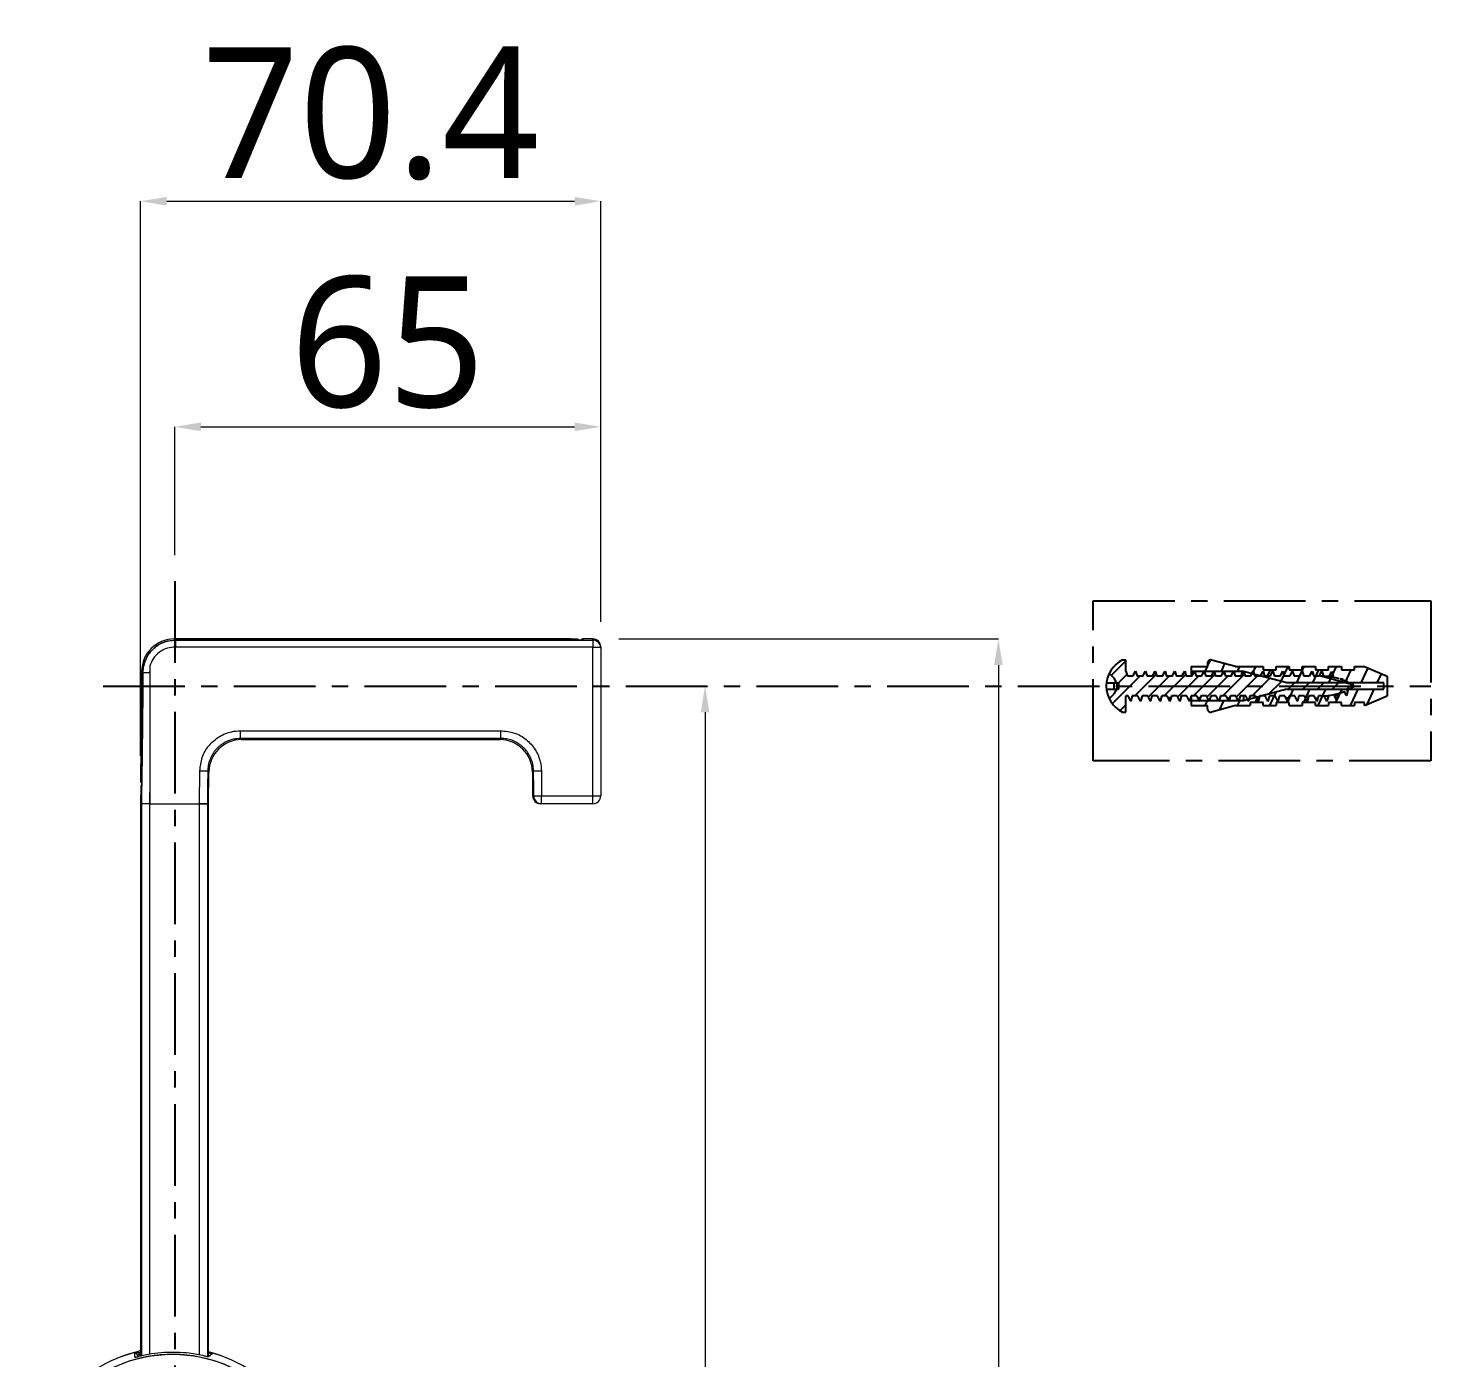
# Model space of a CAD drawing. Extents: x 0 to 1354, y 0 to 992.
# Drawn here: x 736 to 950.6, y 414.7 to 618.2 of the extents above; entities that cross this region are included whole.
import ezdxf

# ---------------------------------------------------------------- set-up
doc = ezdxf.new("R2010")
doc.units = 0
doc.header["$LTSCALE"] = 10
doc.header["$MEASUREMENT"] = 0
doc.header["$PDMODE"] = 3
doc.header["$PDSIZE"] = -10
doc.linetypes.add('CENTER', pattern=[2, 1.25, -0.25, 0.25, -0.25])
doc.layers.get('0').update_dxf_attribs({"linetype": 'CONTINUOUS'})
doc.layers.get('DEFPOINTS').update_dxf_attribs({"linetype": 'CONTINUOUS'})
doc.layers.add('치수', color=7, linetype='CONTINUOUS', lineweight=25)
doc.styles.add('Daelim Dimension', font='')
doc.styles.get('Daelim Dimension').set_extended_font_data('NanumGothic')
doc.dimstyles.new('DEFAULT', dxfattribs={"dimscale": 2, "dimtxt": 2, "dimasz": 2, "dimexe": 0, "dimexo": 2, "dimgap": 1, "dimtad": 1, "dimdec": 1, "dimzin": 9, "dimdsep": 46, "dimtxsty": 'Daelim Dimension', "dimcen": 0.5, "dimclrd": 252, "dimclre": 252, "dimclrt": 3, "dimadec": 1, "dimazin": 0, "dimtfac": 1, "dimtdec": 1, "dimtix": 1, "dimtmove": 0, "dimatfit": 3, "dimfxl": 1, "dimtolj": 1, "dimtzin": 1, "dimlwd": 9, "dimlwe": 9, "dimarcsym": 0})

# ---------------------------------------------------------------- blocks, each defined once
blk = doc.blocks.new('*D4')
at = {"layer": 'DEFPOINTS', "color": 0, "transparency": 16777216}
for p in [(823.58, 591.72), (823.58, 523.37), (753.18, 502.84)]:
    blk.add_point(p, dxfattribs=at)
at = {"layer": '치수', "color": 5, "lineweight": 9, "transparency": 16777216}
for p, q in [((753.18, 506.84), (753.18, 591.72)), ((757.18, 591.72), (819.58, 591.72)), ((823.58, 527.37), (823.58, 591.72))]:
    blk.add_line(p, q, dxfattribs=at)
at = {"layer": '치수', "color": 5, "transparency": 16777216}
for points in [[(757.18, 592.39), (757.18, 591.05), (753.18, 591.72)], [(819.58, 592.39), (819.58, 591.05), (823.58, 591.72)]]:
    blk.add_solid(points, dxfattribs=at)
at = {"layer": '치수', "color": 7, "transparency": 16777216, "insert": (788.38, 605.09), "char_height": 20, "attachment_point": 5, "style": 'Daelim Dimension'}
blk.add_mtext('\\A1;70.4', dxfattribs=at)
blk = doc.blocks.new('*D5')
at = {"layer": 'DEFPOINTS', "color": 0, "transparency": 16777216}
for p in [(823.58, 557.2), (758.4, 533.59), (823.58, 523.37)]:
    blk.add_point(p, dxfattribs=at)
at = {"layer": '치수', "color": 5, "lineweight": 9, "transparency": 16777216}
for p, q in [((758.4, 537.59), (758.4, 557.2)), ((762.4, 557.2), (819.58, 557.2)), ((823.58, 527.37), (823.58, 557.2))]:
    blk.add_line(p, q, dxfattribs=at)
at = {"layer": '치수', "color": 5, "transparency": 16777216}
for points in [[(762.4, 557.87), (762.4, 556.54), (758.4, 557.2)], [(819.58, 557.87), (819.58, 556.54), (823.58, 557.2)]]:
    blk.add_solid(points, dxfattribs=at)
at = {"layer": '치수', "color": 7, "transparency": 16777216, "insert": (790.99, 570.09), "char_height": 20, "attachment_point": 5, "style": 'Daelim Dimension'}
blk.add_mtext('\\A1;65', dxfattribs=at)
blk = doc.blocks.new('*D6')
at = {"layer": 'DEFPOINTS', "color": 0, "transparency": 16777216}
for p in [(822.38, 524.74), (822.38, 172.12), (884.45, 172.12)]:
    blk.add_point(p, dxfattribs=at)
at = {"layer": '치수', "color": 5, "lineweight": 9, "transparency": 16777216}
for p, q in [((826.38, 524.74), (884.45, 524.74)), ((884.45, 520.74), (884.45, 176.12)), ((826.38, 172.12), (884.45, 172.12))]:
    blk.add_line(p, q, dxfattribs=at)
at = {"layer": '치수', "color": 5, "transparency": 16777216}
for points in [[(883.78, 520.74), (885.11, 520.74), (884.45, 524.74)], [(883.78, 176.12), (885.11, 176.12), (884.45, 172.12)]]:
    blk.add_solid(points, dxfattribs=at)
at = {"layer": '치수', "color": 7, "transparency": 16777216, "insert": (871.05, 348.43), "char_height": 20, "attachment_point": 5, "rotation": 90, "style": 'Daelim Dimension'}
blk.add_mtext('\\A1;714.2', dxfattribs=at)
blk = doc.blocks.new('*D8')
at = {"layer": 'DEFPOINTS', "color": 0, "transparency": 16777216}
for p in [(829.22, 517.54), (829.22, 179.32), (839.56, 179.32)]:
    blk.add_point(p, dxfattribs=at)
at = {"layer": '치수', "color": 5, "lineweight": 9, "transparency": 16777216}
for p, q in [((833.22, 517.54), (839.56, 517.54)), ((839.56, 513.54), (839.56, 183.32)), ((833.22, 179.32), (839.56, 179.32))]:
    blk.add_line(p, q, dxfattribs=at)
at = {"layer": '치수', "color": 5, "transparency": 16777216}
for points in [[(838.89, 513.54), (840.22, 513.54), (839.56, 517.54)], [(838.89, 183.32), (840.22, 183.32), (839.56, 179.32)]]:
    blk.add_solid(points, dxfattribs=at)
at = {"layer": '치수', "color": 7, "transparency": 16777216, "insert": (826.74, 348.43), "char_height": 20, "attachment_point": 5, "rotation": 90, "style": 'Daelim Dimension'}
blk.add_mtext('\\A1;700', dxfattribs=at)
blk = doc.blocks.new('A$C5A8368C0')
h = blk.add_hatch()
h.set_pattern_fill('ANSI31', color=2, scale=0.5)
h.set_pattern_definition([(45, (-3616.1839, -552.5556), (-1.122532, 1.122532), [])])
h.paths.add_polyline_path([(23.62, 5.56), (23.59, 5.5), (22.74, 5.5), (22.65, 5.81), (22.3, 5.91), (22.09, 5.5), (21.24, 5.5), (21.02, 6.25), (21, 6.25), (20.98, 6.25), (20.59, 5.5), (19.74, 5.5), (19.51, 6.25), (19.48, 6.25), (19.09, 5.5), (18.24, 5.5), (18.12, 5.89), (17.83, 5.97), (17.59, 5.5), (16.74, 5.5), (16.51, 6.25), (16.48, 6.25), (16.09, 5.5), (15.24, 5.5), (15.01, 6.25), (14.98, 6.25), (14.59, 5.5), (13.74, 5.5), (13.62, 5.9), (13.34, 5.98), (13.09, 5.5), (12.24, 5.5), (12, 6.3), (11.59, 5.5), (10.74, 5.5), (10.5, 6.3), (10.09, 5.5), (9.24, 5.5), (9.11, 5.92), (8.84, 5.99), (8.59, 5.5), (7.74, 5.5), (7.5, 6.3), (7.09, 5.5), (6.24, 5.5), (6, 6.3), (5.59, 5.5), (4.74, 5.5), (4.5, 6.3), (4.09, 5.5), (3.24, 5.5), (3, 6.3), (3, 8), (2.5, 8, 0.167439), (0.45, 5.95), (1.2, 5.2), (1.61, 4.5), (1.89, 4.5), (1.89, 4), (38, 4, 0.008707), (37.73, 4.17), (37.72, 4.21), (36.65, 4.5), (27.61, 4.5)])
h.paths.add_polyline_path([(27.61, 3.5), (37.14, 3.5, 0.027322), (38, 4), (1.89, 4), (1.89, 3.5), (1.61, 3.5), (1.2, 2.8), (0.45, 2.05, 0.167439), (2.5, 0), (3, 0), (3, 2.5), (3.34, 2.5), (3.75, 1.7), (3.99, 2.5), (4.84, 2.5), (5.25, 1.7), (5.49, 2.5), (6.34, 2.5), (6.7, 1.8), (6.77, 1.78), (6.99, 2.5), (7.84, 2.5), (8.25, 1.7), (8.49, 2.5), (9.34, 2.5), (9.47, 2.25), (9.88, 2.14), (9.99, 2.5), (10.84, 2.5), (11.21, 1.78), (11.27, 1.76), (11.49, 2.5), (12.34, 2.5), (12.75, 1.7), (12.99, 2.5), (13.84, 2.5), (13.98, 2.23), (14.38, 2.12), (14.49, 2.5), (15.34, 2.5), (15.72, 1.76), (15.77, 1.75), (15.99, 2.5), (16.84, 2.5), (17.23, 1.75), (17.26, 1.75), (17.49, 2.5), (18.34, 2.5), (18.49, 2.21), (18.87, 2.11), (18.99, 2.5), (19.84, 2.5), (20.23, 1.75), (20.26, 1.75), (20.49, 2.5), (21.34, 2.5), (21.64, 1.92), (21.83, 1.97), (21.99, 2.5), (22.84, 2.5), (22.96, 2.27), (23.46, 2.4), (23.49, 2.5), (23.83, 2.5)])
at = {"color": 7, "linetype": 'Continuous'}
for p, q in [((2.5, 8), (3, 8)), ((13, 7), (13, 5.5)), ((13, 7), (15.5, 7)), ((15.5, 7.5), (15.5, 7)), ((19.8, 7), (16.13, 7.98)), ((19.8, 7), (24, 7)), ((24, 7), (24, 6.5)), ((24, 6.5), (26, 6.5)), ((26, 6.5), (26, 7)), ((26, 7), (28, 7)), ((28, 7), (28, 6.5)), ((28, 6.5), (30, 6.5)), ((30, 6.5), (30, 7)), ((30, 7), (32, 7)), ((32, 7), (32, 6.5)), ((32, 6.5), (34, 6.5)), ((34, 6.5), (34, 7)), ((34, 7), (36, 7)), ((36, 7), (36, 6.5)), ((36, 6.5), (38, 6.5)), ((38, 6.5), (38, 7)), ((38, 7), (39.5, 7)), ((39.5, 7), (43, 5.5)), ((0, 4.5), (1.89, 4.5)), ((1.2, 5.2), (0.45, 5.95)), ((1.89, 4), (1.2, 5.2)), ((1.2, 3.5), (1.2, 4.5)), ((1.61, 4.5), (1.61, 3.5)), ((1.89, 4.5), (1.89, 3.5)), ((3, 6.3), (3.24, 5.5)), ((4.09, 5.5), (3.24, 5.5)), ((4.09, 5.5), (4.5, 6.3)), ((4.45, 6.25), (4.5, 6.3)), ((4.5, 6.3), (4.74, 5.5)), ((5.59, 5.5), (4.74, 5.5)), ((5.59, 5.5), (6, 6.3)), ((5.95, 6.25), (6, 6.3)), ((6, 6.3), (6.24, 5.5)), ((7.09, 5.5), (6.24, 5.5)), ((7.09, 5.5), (7.5, 6.3)), ((7.45, 6.25), (7.5, 6.3)), ((7.5, 6.3), (7.74, 5.5)), ((8.59, 5.5), (7.74, 5.5)), ((8.59, 5.5), (9, 6.3)), ((8.95, 6.25), (9, 6.3)), ((9, 6.3), (9.24, 5.5)), ((10.09, 5.5), (9.24, 5.5)), ((10.09, 5.5), (10.5, 6.3)), ((10.45, 6.25), (10.5, 6.3)), ((10.5, 6.3), (10.74, 5.5)), ((11.59, 5.5), (10.74, 5.5)), ((11.59, 5.5), (12, 6.3)), ((11.95, 6.25), (12, 6.3)), ((12, 6.3), (12.24, 5.5)), ((13.09, 5.5), (12.24, 5.5)), ((21, 6.25), (13, 6.25)), ((13.09, 5.5), (13.5, 6.3)), ((13.5, 6.3), (13.74, 5.5)), ((14.59, 5.5), (13.74, 5.5)), ((14.59, 5.5), (15, 6.3)), ((15, 6.3), (15.24, 5.5)), ((16.09, 5.5), (15.24, 5.5)), ((16.09, 5.5), (16.5, 6.3)), ((16.5, 6.3), (16.74, 5.5)), ((17.59, 5.5), (16.74, 5.5)), ((17.59, 5.5), (18, 6.3)), ((18, 6.3), (18.24, 5.5)), ((19.09, 5.5), (18.24, 5.5)), ((19.09, 5.5), (19.5, 6.3)), ((19.5, 6.3), (19.74, 5.5)), ((20.59, 5.5), (19.74, 5.5)), ((20.59, 5.5), (21, 6.3)), ((21, 6.3), (21.24, 5.5)), ((27.61, 4.5), (21, 6.25)), ((22.09, 5.5), (21.24, 5.5)), ((22.09, 5.5), (22.5, 6.3)), ((22.5, 6.3), (22.74, 5.5)), ((23.59, 5.5), (22.74, 5.5)), ((23.59, 5.5), (24, 6.3)), ((24, 6.3), (24.24, 5.5)), ((25.09, 5.5), (24.24, 5.5)), ((25.09, 5.5), (25.5, 6.3)), ((25.5, 6.3), (25.74, 5.5)), ((26.59, 5.5), (25.74, 5.5)), ((26.59, 5.5), (27, 6.3)), ((27, 6.3), (27.24, 5.5)), ((28.09, 5.5), (27.24, 5.5)), ((42.5, 4.5), (27.61, 4.5)), ((28.09, 5.5), (28.5, 6.3)), ((28.5, 6.3), (28.74, 5.5)), ((29.59, 5.5), (28.74, 5.5)), ((29.59, 5.5), (30, 6.3)), ((30, 6.3), (30.24, 5.5)), ((31.09, 5.5), (30.24, 5.5)), ((31.09, 5.5), (31.5, 6.3)), ((31.5, 6.3), (31.74, 5.5)), ((32.59, 5.5), (31.74, 5.5)), ((32.59, 5.5), (33, 6.3)), ((33, 6.3), (33.24, 5.5)), ((33.24, 5.5), (33, 5.5)), ((34.09, 5.45), (34.5, 6.25)), ((34.74, 5.45), (34.09, 5.45)), ((34.09, 5.45), (34.09, 5.45)), ((34.5, 6.25), (34.74, 5.45)), ((36.24, 5.05), (35.82, 5.05)), ((37.25, 4.45), (37.27, 4.5)), ((37.63, 4.5), (37.73, 4.17)), ((42.5, 3.5), (42.5, 4.5)), ((43, 5.5), (43, 2.5)), ((0, 3.5), (1.89, 3.5)), ((0.45, 2.05), (1.2, 2.8)), ((1.2, 2.8), (1.89, 4)), ((3.34, 2.5), (3, 2.5)), ((3.75, 1.7), (3.34, 2.5)), ((3.99, 2.5), (3.75, 1.7)), ((4.84, 2.5), (3.99, 2.5)), ((5.25, 1.7), (4.84, 2.5)), ((5.49, 2.5), (5.25, 1.7)), ((6.34, 2.5), (5.49, 2.5)), ((6.75, 1.7), (6.34, 2.5)), ((6.99, 2.5), (6.75, 1.7)), ((7.84, 2.5), (6.99, 2.5)), ((8.25, 1.7), (7.84, 2.5)), ((8.49, 2.5), (8.25, 1.7)), ((9.34, 2.5), (8.49, 2.5)), ((9.75, 1.7), (9.34, 2.5)), ((9.99, 2.5), (9.75, 1.7)), ((10.84, 2.5), (9.99, 2.5)), ((11.25, 1.7), (10.84, 2.5)), ((11.49, 2.5), (11.25, 1.7)), ((12.34, 2.5), (11.49, 2.5)), ((12.75, 1.7), (12.34, 2.5)), ((12.99, 2.5), (12.75, 1.7)), ((13.84, 2.5), (12.99, 2.5)), ((13, 2.36), (13, 1)), ((14.25, 1.7), (13.84, 2.5)), ((14.49, 2.5), (14.25, 1.7)), ((15.34, 2.5), (14.49, 2.5)), ((15.75, 1.7), (15.34, 2.5)), ((15.99, 2.5), (15.75, 1.7)), ((16.84, 2.5), (15.99, 2.5)), ((17.25, 1.7), (16.84, 2.5)), ((17.49, 2.5), (17.25, 1.7)), ((18.34, 2.5), (17.49, 2.5)), ((18.75, 1.7), (18.34, 2.5)), ((18.99, 2.5), (18.75, 1.7)), ((19.84, 2.5), (18.99, 2.5)), ((20.25, 1.7), (19.84, 2.5)), ((20.49, 2.5), (20.25, 1.7)), ((21.34, 2.5), (20.49, 2.5)), ((27.61, 3.5), (21, 1.75)), ((21, 2.5), (21, 1.75)), ((21.75, 1.7), (21.34, 2.5)), ((21.99, 2.5), (21.75, 1.7)), ((22.84, 2.5), (21.99, 2.5)), ((23.25, 1.7), (22.84, 2.5)), ((23.49, 2.5), (23.25, 1.7)), ((24.34, 2.5), (23.49, 2.5)), ((24.75, 1.7), (24.34, 2.5)), ((24.99, 2.5), (24.75, 1.7)), ((25.84, 2.5), (24.99, 2.5)), ((26.25, 1.7), (25.84, 2.5)), ((26.49, 2.5), (26.25, 1.7)), ((27.34, 2.5), (26.49, 2.5)), ((27.75, 1.7), (27.34, 2.5)), ((27.61, 3.5), (42.5, 3.5)), ((27.99, 2.5), (27.75, 1.7)), ((28.84, 2.5), (27.99, 2.5)), ((29.25, 1.7), (28.84, 2.5)), ((29.49, 2.5), (29.25, 1.7)), ((30.34, 2.5), (29.49, 2.5)), ((30.75, 1.7), (30.34, 2.5)), ((30.99, 2.5), (30.75, 1.7)), ((31.84, 2.5), (30.99, 2.5)), ((32.25, 1.7), (31.84, 2.5)), ((32.49, 2.5), (32.25, 1.7)), ((33, 2.5), (32.49, 2.5)), ((33.34, 2.5), (33.99, 2.5)), ((33.75, 1.7), (33.34, 2.5)), ((33.99, 2.5), (33.75, 1.7)), ((35.25, 1.9), (34.85, 2.69)), ((34.87, 2.69), (35.49, 2.69)), ((35.49, 2.69), (35.25, 1.9)), ((36.75, 2.53), (36.42, 3.17)), ((36.99, 3.32), (36.75, 2.53)), ((36.78, 3.32), (36.99, 3.32)), ((39.5, 1), (43, 2.5)), ((2.5, 0), (3, 0)), ((21, 1.75), (13, 1.75)), ((13, 1), (15.5, 1)), ((15.5, 0.5), (15.5, 1)), ((19.8, 1), (16.13, 0.02)), ((19.8, 1), (22, 1)), ((22, 1.5), (22, 1)), ((24, 1.5), (22, 1.5)), ((24, 1), (24, 1.5)), ((24, 1), (26, 1)), ((26, 1.5), (26, 1)), ((28, 1.5), (26, 1.5)), ((28, 1), (28, 1.5)), ((28, 1), (30, 1)), ((30, 1.5), (30, 1)), ((32, 1.5), (30, 1.5)), ((32, 1), (32, 1.5)), ((32, 1), (34, 1)), ((34, 1.5), (34, 1)), ((36, 1.5), (34, 1.5)), ((36, 1), (36, 1.5)), ((36, 1), (38, 1)), ((38, 1.5), (38, 1)), ((39.5, 1.5), (38, 1.5)), ((39.5, 1), (39.5, 1.5))]:
    blk.add_line(p, q, dxfattribs=at)
for p, q in [((3, 6.3), (3, 8)), ((3, 0), (3, 2.5))]:
    blk.add_line(p, q)
at = {"color": 2, "linetype": 'Continuous'}
for p, q in [((15.44, 7), (15.09, 6.25)), ((15.9, 7.99), (15.5, 7.14)), ((18.12, 7.45), (17.56, 6.25)), ((20.38, 7), (20.03, 6.25)), ((22.84, 7), (22.33, 5.9)), ((25.08, 6.5), (24.53, 5.32)), ((27.78, 7), (26.73, 4.73)), ((30.25, 7), (29.09, 4.5)), ((32.49, 6.5), (31.55, 4.5)), ((35.19, 7), (34.02, 4.5)), ((37.43, 6.5), (36.49, 4.5)), ((40.02, 6.78), (38.96, 4.5)), ((9.11, 5.92), (8.82, 6)), ((13.62, 5.9), (13.34, 5.98)), ((18.12, 5.89), (17.83, 5.97)), ((22.63, 5.87), (22.32, 5.95)), ((25.5, 6.3), (25.5, 6.3)), ((27.13, 5.86), (26.82, 5.94)), ((30.01, 6.28), (29.99, 6.28)), ((31.64, 5.84), (31.31, 5.93)), ((37.72, 4.21), (32.63, 5.58)), ((42.08, 5.89), (41.43, 4.5)), ((9.88, 2.14), (9.47, 2.25)), ((14.38, 2.12), (13.98, 2.23)), ((18.87, 2.11), (18.49, 2.21)), ((23.13, 2.31), (22.75, 1.5)), ((23.37, 2.1), (23, 2.2)), ((25.94, 3.06), (24.98, 1)), ((27.87, 2.09), (27.51, 2.18)), ((28.62, 3.5), (27.69, 1.5)), ((31.09, 3.5), (30.16, 1.5)), ((32.36, 2.07), (32.01, 2.17)), ((33.56, 3.5), (32.39, 1)), ((35.42, 2.45), (34.9, 2.58)), ((36.03, 3.5), (35.09, 1.5)), ((38.5, 3.5), (37.33, 1)), ((40.97, 3.5), (39.87, 1.16)), ((43, 2.57), (42.96, 2.48)), ((6.77, 1.78), (6.7, 1.8)), ((11.27, 1.76), (11.21, 1.78)), ((15.46, 1.75), (15.11, 1)), ((15.77, 1.75), (15.72, 1.76)), ((17.93, 1.75), (17.26, 0.32)), ((20.4, 1.75), (20.05, 1)), ((20.26, 1.74), (20.23, 1.75)), ((24.76, 1.73), (24.73, 1.73)), ((29.25, 1.71), (29.24, 1.72)), ((30, 1.17), (29.92, 1))]:
    blk.add_line(p, q, dxfattribs=at)
blk.add_arc((4.45, 4), 4.45, 115.9892, 244.0108)
at = {"color": 7, "linetype": 'Continuous'}
for centre, radius, start, end in [((16, 7.5), 0.5, 75, 180), ((33, -3.58), 9.08, 73.2079, 90), ((33, -3.58), 9.08, 62.1303, 71.9195), ((33, 11.58), 9.08, 270, 281.7225), ((33, 11.58), 9.08, 281.8724, 292.1323), ((33, 11.58), 9.08, 294.6026, 303.3985), ((33, -3.58), 9.08, 56.6015, 58.5971), ((16, 0.5), 0.5, 180, 285)]:
    blk.add_arc(centre, radius, start, end, dxfattribs=at)
for points in [[(4.45, 6.25), (4.3, 5.97), (4.14, 5.66), (4.06, 5.51)], [(5.95, 6.25), (5.8, 5.97), (5.64, 5.66), (5.56, 5.51)], [(7.45, 6.25), (7.3, 5.97), (7.14, 5.66), (7.06, 5.51)], [(8.95, 6.25), (8.8, 5.97), (8.64, 5.66), (8.56, 5.51)], [(10.45, 6.25), (10.3, 5.97), (10.14, 5.66), (10.06, 5.51)], [(11.95, 6.25), (11.8, 5.97), (11.64, 5.66), (11.56, 5.51)], [(13.45, 6.25), (13.3, 5.97), (13.14, 5.66), (13.06, 5.51)], [(14.95, 6.25), (14.8, 5.97), (14.64, 5.66), (14.56, 5.51)], [(16.45, 6.25), (16.3, 5.97), (16.14, 5.66), (16.06, 5.51)], [(17.95, 6.25), (17.8, 5.97), (17.64, 5.66), (17.56, 5.51)], [(19.45, 6.25), (19.3, 5.97), (19.14, 5.66), (19.06, 5.51)], [(20.95, 6.25), (20.8, 5.97), (20.64, 5.66), (20.56, 5.51)], [(22.27, 5.91), (22.14, 5.66), (22.06, 5.51)], [(3.83, 1.83), (3.92, 2.12), (4.03, 2.45), (4.04, 2.48)], [(4.04, 2.48), (4.05, 2.5)], [(5.33, 1.83), (5.42, 2.12), (5.53, 2.45), (5.54, 2.48)], [(5.54, 2.48), (5.55, 2.5)], [(6.83, 1.83), (6.92, 2.12), (7.03, 2.45), (7.04, 2.48)], [(7.04, 2.48), (7.05, 2.5)], [(8.33, 1.83), (8.42, 2.12), (8.53, 2.45), (8.54, 2.48)], [(8.54, 2.48), (8.55, 2.5)], [(9.83, 1.83), (9.92, 2.12), (10.03, 2.45), (10.04, 2.48)], [(10.04, 2.48), (10.05, 2.5)], [(11.33, 1.83), (11.42, 2.12), (11.53, 2.45), (11.54, 2.48)], [(11.54, 2.48), (11.55, 2.5)], [(12.83, 1.83), (12.92, 2.12), (13.03, 2.45), (13.04, 2.48)], [(13.04, 2.48), (13.05, 2.5)], [(14.33, 1.83), (14.42, 2.12), (14.53, 2.45), (14.54, 2.48)], [(14.54, 2.48), (14.55, 2.5)], [(15.83, 1.83), (15.92, 2.12), (16.03, 2.45), (16.04, 2.48)], [(16.04, 2.48), (16.05, 2.5)], [(17.33, 1.83), (17.42, 2.12), (17.53, 2.45), (17.54, 2.48)], [(17.54, 2.48), (17.55, 2.5)], [(18.83, 1.83), (18.92, 2.12), (19.03, 2.45), (19.04, 2.48)], [(19.04, 2.48), (19.05, 2.5)], [(20.33, 1.83), (20.42, 2.12), (20.53, 2.45), (20.54, 2.48)], [(20.54, 2.48), (20.55, 2.5)], [(22.04, 2.48), (22.05, 2.5)], [(35.49, 2.69), (35.54, 2.74), (35.6, 2.85), (35.61, 2.89)], [(36.75, 2.53), (36.8, 2.59), (36.85, 2.71), (36.85, 2.72)], [(3.75, 1.7), (3.8, 1.75), (3.83, 1.83)], [(5.25, 1.7), (5.3, 1.75), (5.33, 1.83)], [(6.75, 1.7), (6.8, 1.75), (6.83, 1.83)], [(8.25, 1.7), (8.3, 1.75), (8.33, 1.83)], [(9.75, 1.7), (9.8, 1.75), (9.83, 1.83)], [(11.25, 1.7), (11.3, 1.75), (11.33, 1.83)], [(12.75, 1.7), (12.8, 1.75), (12.83, 1.83)], [(14.25, 1.7), (14.3, 1.75)], [(15.75, 1.7), (15.8, 1.75)], [(17.25, 1.7), (17.3, 1.75)], [(18.75, 1.7), (18.8, 1.75)], [(20.25, 1.7), (20.3, 1.75)], [(21.75, 1.7), (21.8, 1.75), (21.83, 1.83)], [(23.25, 1.7), (23.3, 1.75), (23.33, 1.83)], [(24.75, 1.7), (24.8, 1.75), (24.83, 1.83)], [(26.25, 1.7), (26.3, 1.75), (26.33, 1.83)], [(27.75, 1.7), (27.8, 1.75), (27.83, 1.83)], [(29.25, 1.7), (29.3, 1.75), (29.33, 1.83)], [(30.75, 1.7), (30.8, 1.75), (30.83, 1.83)], [(32.25, 1.7), (32.3, 1.75), (32.33, 1.83)], [(33.75, 1.7), (33.8, 1.75), (33.83, 1.83)], [(35.25, 1.9), (35.3, 1.95), (35.33, 2.03)]]:
    blk.add_spline(points, degree=3, dxfattribs=at)

msp = doc.modelspace()

# ---------------------------------------------------------------- linework, layer by layer
at = {"color": 1, "linetype": 'CENTER'}
for p, q in [((758.4, 533.59), (758.4, 155.09)), ((747.43, 517.54), (950.64, 517.54))]:
    msp.add_line(p, q, dxfattribs=at)
at = {"color": 7, "linetype": 'Continuous', "lineweight": 15}
for p, q in [((819.04, 524.74), (758.33, 524.74)), ((758.48, 524.59), (819.34, 524.59)), ((819.57, 524.57), (758.53, 524.57)), ((758.53, 524.57), (758.53, 523.51)), ((758.53, 524.57), (822.38, 524.57)), ((758.53, 524.57), (758.53, 524.57)), ((758.53, 524.57), (758.53, 524.57)), ((819.57, 524.57), (758.53, 524.57)), ((819.04, 524.74), (819.07, 524.74)), ((819.04, 524.74), (819.04, 524.74)), ((819.06, 524.74), (819.05, 524.74)), ((819.34, 524.57), (819.34, 524.59)), ((819.57, 524.57), (819.57, 524.57)), ((820.04, 524.73), (819.64, 524.73)), ((820.04, 524.6), (820.04, 524.73)), ((822.38, 524.74), (820.87, 524.74)), ((820.87, 524.74), (820.87, 524.6)), ((822.38, 524.57), (822.38, 524.74)), ((822.38, 524.57), (822.38, 523.51)), ((822.38, 523.51), (758.53, 523.51)), ((822.38, 500.73), (822.38, 523.51)), ((823.58, 523.54), (823.58, 523.37)), ((823.58, 523.37), (823.58, 500.74)), ((753.33, 519.78), (753.18, 502.84)), ((753.35, 499.54), (753.53, 519.61)), ((753.53, 519.61), (753.38, 503.53)), ((753.53, 519.61), (754.58, 519.6)), ((753.53, 519.61), (753.53, 519.61)), ((753.53, 519.61), (753.53, 519.61)), ((754.58, 520.63), (754.58, 519.6)), ((753.35, 503.83), (753.42, 512.36)), ((768.45, 510.7), (808.31, 510.7)), ((768.45, 509.51), (768.45, 510.7)), ((808.31, 509.51), (768.45, 509.51)), ((768.62, 509.34), (808.14, 509.34)), ((808.31, 509.51), (808.31, 510.7)), ((762.21, 499.54), (762.25, 504.56)), ((814.5, 504.56), (814.54, 500.73)), ((753.18, 502.84), (753.32, 502.84)), ((753.35, 503.83), (753.38, 503.83)), ((753.38, 503.53), (753.38, 503.53)), ((754.58, 503.07), (754.55, 499.54)), ((754.58, 503.07), (754.58, 499.54)), ((763.58, 499.54), (763.62, 504.38)), ((813.14, 504.38), (813.17, 500.73)), ((753.2, 502.24), (753.18, 499.54)), ((753.34, 502.24), (753.2, 502.24)), ((753.35, 502.27), (753.34, 502.24)), ((813.17, 500.73), (813.34, 500.73)), ((814.54, 500.73), (822.38, 500.73)), ((814.54, 499.54), (814.54, 500.73)), ((822.38, 499.54), (822.38, 500.73)), ((753.18, 499.54), (753.18, 415.03)), ((753.35, 415.06), (753.35, 499.54)), ((754.58, 499.54), (754.55, 499.54)), ((754.55, 499.54), (754.55, 499.54)), ((754.55, 499.54), (754.55, 415.3)), ((754.58, 499.54), (762.21, 499.54)), ((762.21, 499.54), (763.41, 499.54)), ((762.21, 415.16), (762.21, 499.54)), ((763.41, 499.54), (763.41, 414.92)), ((763.58, 414.89), (763.58, 499.54)), ((814.54, 499.54), (814.37, 499.54)), ((822.38, 499.54), (814.54, 499.54)), ((752.94, 415.76), (750.3, 414.96)), ((752.3, 414.83), (752.35, 414.84)), ((752.68, 415.12), (752.68, 414.92)), ((752.91, 415.57), (753.18, 415.64)), ((753.18, 415.87), (752.94, 415.76)), ((752.94, 415.76), (752.94, 415.76)), ((753.18, 415.33), (752.98, 415.28)), ((752.98, 415.28), (752.98, 414.99)), ((765.54, 415.05), (763.53, 415.67))]:
    msp.add_line(p, q, dxfattribs=at)
at = {"color": 1, "linetype": 'CENTER'}
msp.add_lwpolyline([(898.93, 530.59), (950.64, 530.59), (950.64, 506.11), (898.93, 506.11)], close=True, dxfattribs=at)
at = {"color": 7, "linetype": 'Continuous', "lineweight": 15, "flags": 128}
for points in [[(820.87, 524.6), (820.81, 524.59), (820.81, 524.59)], [(753.53, 519.61), (753.52, 519.01), (753.5, 516.61), (753.41, 507.01), (753.38, 503.53)], [(753.42, 512.36), (753.43, 512.96), (753.45, 515.35), (753.48, 519.63)], [(763.45, 504.56), (763.43, 502.16), (763.41, 499.54)], [(813.34, 500.73), (813.33, 501.94), (813.31, 504.56)], [(753.36, 502.34), (753.35, 502.3), (753.34, 502.24)], [(752.3, 414.83), (752.3, 414.84), (752.3, 414.89), (752.3, 415.07), (752.3, 415.41)], [(752.98, 415.28), (752.96, 415.34), (752.95, 415.39), (752.94, 415.44), (752.93, 415.49), (752.92, 415.52), (752.91, 415.55), (752.91, 415.57), (752.91, 415.57)]]:
    msp.add_lwpolyline(points, dxfattribs=at)
at = {"color": 7, "linetype": 'Continuous', "lineweight": 15}
msp.add_circle((758.05, 393.77), 21.52, dxfattribs=at)
for centre, radius, start, end in [((758.33, 519.74), 5, 89.9724, 179.4945), ((820.04, 524.43), 0.3, 28.0828, 90), ((820.04, 524.43), 0.3, 27.9397, 90.0002), ((820.04, 524.3), 0.3, 65.0489, 90.0008), ((820.87, 524.44), 0.3, 94.5966, 151.9876), ((822.38, 523.54), 1.2, 360, 90), ((822.38, 523.37), 1.2, 0.5065, 90.0088), ((758.53, 519.54), 4, 176.399, 179.5), ((768.62, 504.34), 5, 90.0157, 179.5281), ((808.14, 504.34), 5, 0.517, 90.0286), ((762.85, 540.94), 36.39, 269.0555, 270.9445), ((813.9, 540.94), 36.39, 269.0555, 270.9445), ((753.5, 502.24), 0.3, 118.5961, 179.5), ((814.37, 500.74), 1.2, 180.5, 270), ((813.94, 537.11), 36.38, 269.0554, 270.9446), ((814.54, 500.74), 1.2, 180.4912, 269.9914), ((822.68, 535.12), 34.39, 269.5002, 271.4998), ((822.38, 500.74), 1.2, 270, 0), ((758.04, 394.27), 22.09, 102.7251, 257.2749), ((758.05, 393.77), 21.5, 283.8444, 255.1556), ((752.38, 415.12), 0.3, 56.5168, 105.1446), ((752.38, 415.12), 0.3, 0.0022, 56.5177), ((758.05, 394.26), 22.09, 359.5008, 75.5004), ((764.08, 415.02), 0.3, 118.5771, 178.9973), ((764.08, 415.02), 0.3, 73.8555, 118.5788)]:
    msp.add_arc(centre, radius, start, end, dxfattribs=at)
for points, knots in [([(753.53, 519.61), (753.59, 520.17), (753.71, 521.29), (754.58, 522.79), (755.86, 523.9), (757.26, 524.48), (758.17, 524.54), (758.53, 524.57)], [0, 0, 0, 0, 0.215914, 0.431846, 0.64771, 0.863536, 1, 1, 1, 1]), ([(758.53, 524.57), (757.96, 524.51), (756.84, 524.4), (755.34, 523.54), (754.2, 522.27), (753.7, 521.02), (753.54, 520.12), (753.53, 519.77), (753.53, 519.61)], [0, 0, 0, 0, 0.215944, 0.431895, 0.647784, 0.863618, 0.940901, 1, 1, 1, 1]), ([(758.33, 524.74), (758.33, 524.74), (758.32, 524.75), (758.36, 524.71), (758.44, 524.63), (758.48, 524.59)], [0, 0, 0, 0, 0.002432, 0.501149, 1, 1, 1, 1]), ([(819.64, 524.73), (819.59, 524.73), (819.48, 524.73), (819.31, 524.73), (819.16, 524.73), (819.07, 524.74), (819.06, 524.74), (819.06, 524.74)], [0, 0, 0, 0, 0.161909, 0.407996, 0.654116, 0.900302, 1, 1, 1, 1]), ([(819.34, 524.59), (819.42, 524.59), (819.57, 524.59), (819.78, 524.59), (819.94, 524.59), (820.03, 524.6), (820.03, 524.6), (820.04, 524.6)], [0, 0, 0, 0, 0.214442, 0.428909, 0.643397, 0.858025, 1, 1, 1, 1]), ([(820.72, 524.58), (820.68, 524.58), (820.57, 524.58), (820.27, 524.57), (819.91, 524.57), (819.66, 524.57), (819.57, 524.57)], [0, 0, 0, 0, 0.19699, 0.499264, 0.801483, 1, 1, 1, 1]), ([(820.87, 524.6), (820.86, 524.59), (820.85, 524.59), (820.75, 524.59), (820.72, 524.58)], [0, 0, 0, 0, 0.741656, 1, 1, 1, 1]), ([(820.81, 524.59), (820.81, 524.59), (820.81, 524.59), (820.79, 524.59), (820.75, 524.59), (820.72, 524.58)], [0, 0, 0, 0, 0.014817, 0.350008, 1, 1, 1, 1]), ([(758.53, 523.51), (758.1, 523.47), (757.22, 523.4), (756.01, 522.76), (755.06, 521.81), (754.74, 521), (754.58, 520.63)], [0, 0, 0, 0, 0.244506, 0.50608, 0.767141, 1, 1, 1, 1]), ([(822.38, 523.51), (822.51, 523.51), (822.78, 523.51), (823.14, 523.5), (823.41, 523.48), (823.54, 523.45), (823.57, 523.42), (823.58, 523.4), (823.58, 523.39), (823.58, 523.38), (823.58, 523.38)], [0, 0, 0, 0, 0.214016, 0.428028, 0.642152, 0.856531, 0.929392, 0.97049, 0.991218, 1, 1, 1, 1]), ([(823.58, 523.38), (823.58, 523.37), (823.58, 523.37), (823.58, 523.37), (823.58, 523.37)], [0, 0, 0, 0, 0.5259288, 1, 1, 1, 1]), ([(753.48, 519.63), (753.44, 519.67), (753.36, 519.76), (753.32, 519.8), (753.33, 519.78), (753.33, 519.78)], [0, 0, 0, 0, 0.498733, 0.997601, 1, 1, 1, 1]), ([(754.58, 519.6), (754.58, 518.09), (754.58, 513.38), (754.58, 507.87), (754.58, 503.87), (754.58, 503.07)], [0, 0, 0, 0, 0.2742948, 0.854859, 1, 1, 1, 1]), ([(753.51, 517.73), (753.5, 517.37), (753.46, 515.57), (753.44, 513.78), (753.42, 512.36)], [0, 0, 0, 0, 0.204416, 1, 1, 1, 1]), ([(762.25, 504.56), (762.33, 505.25), (762.47, 506.65), (763.56, 508.5), (765.14, 509.88), (766.88, 510.6), (768.01, 510.67), (768.45, 510.7)], [0, 0, 0, 0, 0.215973, 0.431952, 0.647807, 0.863569, 1, 1, 1, 1]), ([(768.45, 509.51), (768.27, 509.51), (767.92, 509.5), (767.29, 509.39), (766.72, 509.22), (766.21, 508.99), (765.84, 508.78), (765.49, 508.55), (765.16, 508.29), (764.85, 508), (764.57, 507.68), (764.32, 507.34), (764.1, 506.99), (763.9, 506.61), (763.74, 506.22), (763.62, 505.82), (763.52, 505.41), (763.46, 504.99), (763.46, 504.7), (763.45, 504.56)], [0, 0, 0, 0, 0.06766, 0.13609, 0.242769, 0.296917, 0.351855, 0.404883, 0.45828, 0.51284, 0.567802, 0.620865, 0.674296, 0.728892, 0.78389, 0.836959, 0.890398, 0.944998, 1, 1, 1, 1]), ([(768.45, 509.51), (768.47, 509.49), (768.53, 509.43), (768.58, 509.38), (768.61, 509.35), (768.62, 509.34), (768.62, 509.34)], [0, 0, 0, 0, 0.249952, 0.499923, 0.749952, 1, 1, 1, 1]), ([(808.14, 509.34), (808.14, 509.35), (808.16, 509.36), (808.26, 509.46), (808.31, 509.51)], [0, 0, 0, 0, 0.4999234, 1, 1, 1, 1]), ([(808.31, 510.7), (809, 510.63), (810.4, 510.5), (812.26, 509.43), (813.66, 507.86), (814.39, 506.13), (814.47, 505), (814.5, 504.56)], [0, 0, 0, 0, 0.215836, 0.431676, 0.647443, 0.863221, 1, 1, 1, 1]), ([(813.31, 504.56), (813.3, 504.73), (813.28, 505.09), (813.2, 505.58), (813.08, 506.02), (812.94, 506.41), (812.76, 506.8), (812.48, 507.29), (812.15, 507.74), (811.76, 508.14), (811.44, 508.42), (811.1, 508.67), (810.74, 508.89), (810.36, 509.08), (809.97, 509.24), (809.57, 509.36), (809.16, 509.45), (808.74, 509.5), (808.45, 509.51), (808.31, 509.51)], [0, 0, 0, 0, 0.06784, 0.136456, 0.189474, 0.242859, 0.297405, 0.352351, 0.459031, 0.51318, 0.56812, 0.621144, 0.674538, 0.729094, 0.784053, 0.837082, 0.89048, 0.945039, 1, 1, 1, 1]), ([(763.62, 504.38), (763.62, 504.39), (763.61, 504.39), (763.58, 504.42), (763.53, 504.48), (763.48, 504.53), (763.45, 504.56)], [0, 0, 0, 0, 0.249952, 0.499924, 0.749952, 1, 1, 1, 1]), ([(813.31, 504.56), (813.28, 504.53), (813.23, 504.48), (813.17, 504.42), (813.14, 504.39), (813.14, 504.39), (813.14, 504.38)], [0, 0, 0, 0, 0.2499525, 0.499924, 0.7499525, 1, 1, 1, 1]), ([(753.32, 502.84), (753.32, 502.85), (753.32, 502.87), (753.33, 503.05), (753.34, 503.3), (753.34, 503.58), (753.35, 503.76), (753.35, 503.83)], [0, 0, 0, 0, 0.215962, 0.431924, 0.647894, 0.863832, 1, 1, 1, 1]), ([(753.38, 503.53), (753.38, 503.39), (753.38, 503.09), (753.37, 502.71), (753.36, 502.46), (753.35, 502.39), (753.35, 502.37)], [0, 0, 0, 0, 0.293676, 0.587382, 0.88121, 1, 1, 1, 1]), ([(753.35, 502.37), (753.35, 502.34), (753.35, 502.31), (753.35, 502.3), (753.35, 502.3)], [0, 0, 0, 0, 0.725965, 1, 1, 1, 1]), ([(754.55, 499.54), (754.42, 499.54), (754.15, 499.54), (753.79, 499.54), (753.52, 499.54), (753.38, 499.54), (753.36, 499.54), (753.35, 499.54)], [0, 0, 0, 0, 0.2181685, 0.4363371, 0.654502, 0.872659, 1, 1, 1, 1]), ([(763.41, 499.54), (763.39, 499.54), (763.36, 499.54), (763.14, 499.54), (762.83, 499.54), (762.5, 499.54), (762.29, 499.54), (762.21, 499.54)], [0, 0, 0, 0, 0.218107, 0.436215, 0.654314, 0.872409, 1, 1, 1, 1]), ([(752.91, 415.57), (752.86, 415.56), (752.74, 415.53), (752.57, 415.49), (752.42, 415.45), (752.32, 415.42), (752.31, 415.41), (752.3, 415.41)], [0, 0, 0, 0, 0.1606251, 0.3788613, 0.5892489, 0.7948486, 1, 1, 1, 1]), ([(752.3, 414.83), (752.3, 414.83), (752.31, 414.83), (752.38, 414.84), (752.47, 414.87), (752.56, 414.89), (752.57, 414.89)], [0, 0, 0, 0, 0.190135, 0.53334, 0.888991, 1, 1, 1, 1]), ([(752.57, 414.89), (752.52, 414.88), (752.43, 414.86), (752.35, 414.84), (752.34, 414.84), (752.34, 414.84)], [0, 0, 0, 0, 0.44229, 0.802089, 1, 1, 1, 1]), ([(752.57, 414.89), (752.62, 414.9), (752.72, 414.93), (752.84, 414.96), (752.91, 414.98)], [0, 0, 0, 0, 0.408676, 1, 1, 1, 1]), ([(752.68, 415.12), (752.68, 415.12), (752.69, 415.13), (752.74, 415.16), (752.81, 415.2), (752.89, 415.24), (752.95, 415.27), (752.98, 415.28)], [0, 0, 0, 0, 0.197964, 0.400452, 0.612465, 0.835567, 1, 1, 1, 1]), ([(763.55, 414.88), (763.36, 414.93), (762.39, 415.18), (760.78, 415.46), (758.71, 415.61), (756.78, 415.58), (754.84, 415.39), (753.55, 415.11), (752.91, 414.98)], [0, 0, 0, 0, 0.055801, 0.279328, 0.455911, 0.633866, 0.816177, 1, 1, 1, 1]), ([(764.16, 415.3), (764.16, 415.31), (764.15, 415.31), (764.09, 415.33), (763.95, 415.37), (763.77, 415.43), (763.63, 415.46), (763.56, 415.48)], [0, 0, 0, 0, 0.11598, 0.330085, 0.551343, 0.775375, 1, 1, 1, 1]), ([(763.58, 415.14), (763.58, 415.14), (763.62, 415.12), (763.67, 415.09), (763.74, 415.05), (763.78, 415.03), (763.78, 415.02), (763.78, 415.02)], [0, 0, 0, 0, 0.0161198, 0.3078472, 0.5905354, 0.8573921, 1, 1, 1, 1]), ([(763.94, 415.28), (763.96, 415.29), (763.99, 415.31), (764.05, 415.32), (764.08, 415.32), (764.1, 415.31), (764.1, 415.31)], [0, 0, 0, 0, 0.363053, 0.68313, 0.925323, 1, 1, 1, 1])]:
    msp.add_open_spline(points, degree=3, knots=knots, dxfattribs=at)

# ---------------------------------------------------------------- block references
msp.add_blockref('A$C5A8368C0', (900.95, 513.54))

# ---------------------------------------------------------------- dimensions: what is measured, and where the dimension line sits
at = {"layer": '치수', "color": 5}
for base, p1, text, picture, middle in [((823.58, 591.72), (753.18, 502.84), '70.4', '*D4', (788.38, 591.72)), ((823.58, 557.2), (758.4, 533.59), '65', '*D5', (790.99, 557.2))]:
    dim = msp.add_linear_dim(base=base, p1=p1, p2=(823.58, 523.37), text=text, dimstyle='DEFAULT', override={"dimtxt": 10, "dimclrd": 5, "dimclre": 5, "dimclrt": 7}, dxfattribs=at)
    dim.commit()
    dim.dimension.update_dxf_attribs({"geometry": picture, "text_midpoint": middle, "dimtype": 160})
for base, p1, p2, text, picture, middle in [((884.45, 172.12), (822.38, 524.74), (822.38, 172.12), '714.2', '*D6', (884.45, 348.43)), ((839.56, 179.32), (829.22, 517.54), (829.22, 179.32), '700', '*D8', (839.56, 348.43))]:
    dim = msp.add_linear_dim(base=base, p1=p1, p2=p2, angle=90, text=text, dimstyle='DEFAULT', override={"dimtxt": 10, "dimclrd": 5, "dimclre": 5, "dimclrt": 7}, dxfattribs=at)
    dim.commit()
    dim.dimension.update_dxf_attribs({"geometry": picture, "text_midpoint": middle, "dimtype": 160})

doc.saveas('drawing.dxf')
